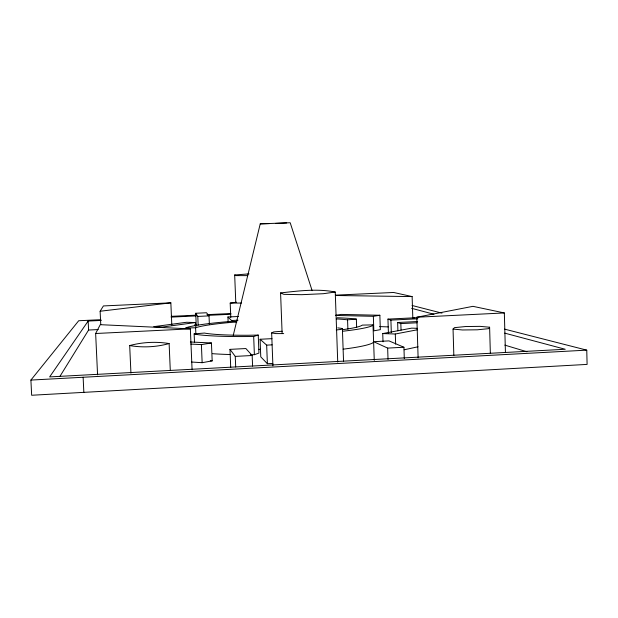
<?xml version="1.0" encoding="UTF-8"?>
<svg xmlns="http://www.w3.org/2000/svg" width="618" height="618" viewBox="0 0 618 618"><rect width="100%" height="100%" fill="white"/><g stroke="black" fill="none" stroke-linecap="round" stroke-linejoin="round"><path stroke-width="0.93" d="M233.264 335.311L260.232 223.855L290.197 222.743L312.136 290.676M97.574 374.871L95.643 333.504L100.255 324.674L190.352 328.861L192.082 369.803M59.931 376.377L88.59 330.02L88.165 321.051L101.352 320.425M100.757 324.604L100.131 311.24L103.415 305.933L170.846 302.835L171.804 325.022M453.048 329.07L454.493 327.648L465.617 326.536L480.031 326.358L489.61 327.223L488.637 328.652L477.335 329.803L462.457 329.973L453.048 329.07L453.836 355.466M88.165 321.051L49.649 376.903L565.215 349.263L504.705 333.125M504.551 329.124L586.76 350.143L587.1 364.404L31.657 395.257L30.9 380.07L78.702 320.742L100.865 319.691M373.581 341.878L372.639 342.99A86.659 9.285 -2.1 0 1 343.16 349.17M374.269 360.394L373.009 324.883L372.059 325.833A86.729 7.895 -2.1 0 1 342.534 331.263M343.538 361.19L342.387 328.506L341.02 329.456L336.246 329.95M272.917 365.91L271.65 332.909L273.643 331.928L282.217 331.225M250.452 354.724A86.899 9.34 -2.2 0 0 254.392 354.686L258.942 353.087L258.239 335.08L247.934 335.265A75.55 6.898 -2.2 0 1 204.404 333.056L194.145 333.882L194.508 342.565M230.777 317.505L230.197 303.098L236.563 302.21M170.274 370.089L169.123 343.562C156.501 347.1 142.596 347.818 129.687 345.555L130.939 373.148M194.145 333.882L197.752 334.632A86.968 7.941 -2.2 0 0 253.674 336.462L258.239 335.08M129.687 345.555C142.372 342.14 156.161 341.414 169.123 343.562M404.18 349.78L418.015 346.783M418.116 357.822L416.833 317.227L472.948 306.335L504.342 312.947L505.424 352.175M383.021 341.824L382.743 333.565L395.304 334.006L417.474 329.757M382.743 333.565L411.65 328.143L417.32 328.312M191.58 362.032L202.148 362.696L212.175 360.873L211.441 342.982L190.359 341.986M373.349 316.316L379.854 315.265L380.34 329.664L373.836 330.839L373.349 316.316L335.489 315.443M190.815 344.087L201.391 344.605L211.441 342.982M335.489 315.273L341.213 314.407L379.854 315.265M337.729 362.071L335.242 292.028L323.314 293.712L301.646 294.693L283.847 294.338L280.58 292.924L282.102 332.94M195.412 322.55L162.712 326.999L153.735 326.675L186.52 322.272L195.412 322.55L195.574 326.397M280.58 292.924C298.571 290.9 317.428 288.475 335.242 292.028M100.131 311.24L170.846 302.835M235.782 302.496L234.678 274.979L249.015 273.874M241.46 303.044L230.197 303.098M236.725 321.97L229.263 322.557A74.616 6.728 -2.2 0 0 195.605 327.772L185.655 327.98L188.227 327.053A85.894 7.748 -2.2 0 1 231.85 321.337L236.825 321.824M336.316 318.919A74.044 6.62 -2.1 0 1 347.555 319.823L356.354 319.12L356.64 327.525M271.959 338.656L260.078 339.259L260.765 356.849L267.385 363.724L272.832 363.43M30.9 380.07L586.76 350.143M286.682 222.928L275.674 223.407M260.078 339.259L266.659 345.13L272.113 344.852M230.715 367.471L229.989 349.363L245.894 348.544L252.167 355.504L252.584 366.095M403.925 347.246L388.992 340.889L373.635 341.684L387.656 348.096L403.925 347.246L404.296 358.571M229.989 349.363L235.265 356.393L252.167 355.504M397.907 330.823L397.637 322.503L417.637 321.514M397.637 322.503L400.835 323.593L417.227 322.774M228.15 322.472L227.934 316.988L238.409 316.486M237.992 320.201L231.565 320.51L227.934 316.988M88.575 330.043L98.231 329.556M194.539 324.898L196.524 324.767M416.833 317.227L504.342 312.947M95.643 333.504L190.352 328.861M388.421 333.249L387.95 319.112L417.474 317.66M387.95 319.112L390.908 320.109L417.884 318.78M196.269 326.157L195.721 313.264L206.512 312.754L209.031 315.883L209.386 324.504M171.209 316.346L196.269 315.157M206.868 314.655L230.954 313.511M171.07 317.111L196.115 315.922M207.671 315.365L230.792 314.268M195.721 313.264L197.799 316.416L209.031 315.883M335.443 295.149L393.651 292.476L412.129 296.586L412.824 318.378M269.309 223.639L260.232 223.855M373.009 324.883L362.295 325.107A75.342 6.852 -2.1 0 1 342.72 329.649M258.448 349.363L260.379 349.34M283.708 333.589L275.79 333.596L271.65 332.909M247.756 275.628L236.292 275.613L234.678 274.979M335.466 295.497L412.129 296.586M379.606 326.582L388.228 326.914M210.259 360.75L212.175 360.873M356.354 319.12L351.796 318.571A85.23 7.632 -2.1 0 0 337.196 317.752M337.76 327.864L342.387 328.506M412.059 305.477L441.955 313.125M411.611 308.305L433.952 314.261M412.778 317.505L414.616 318.061M504.813 345.122L526.907 351.742M83.129 377.258L83.847 392.36M197.799 316.416L198.162 325.053M195.605 327.772L195.883 334.477M235.265 356.393L235.697 366.999M201.391 344.605L202.148 362.696M266.659 345.13L267.385 363.724M253.674 336.462L254.392 354.686M347.555 319.823L347.888 329.193M400.835 323.593L401.051 330.136M395.304 334.006L395.636 344.18M390.908 320.109L391.31 332.507M387.656 348.096L388.027 359.444M489.61 327.223L490.352 353.504M230.614 354.539A86.899 9.34 -2.2 0 1 212.561 353.689"/></g></svg>
